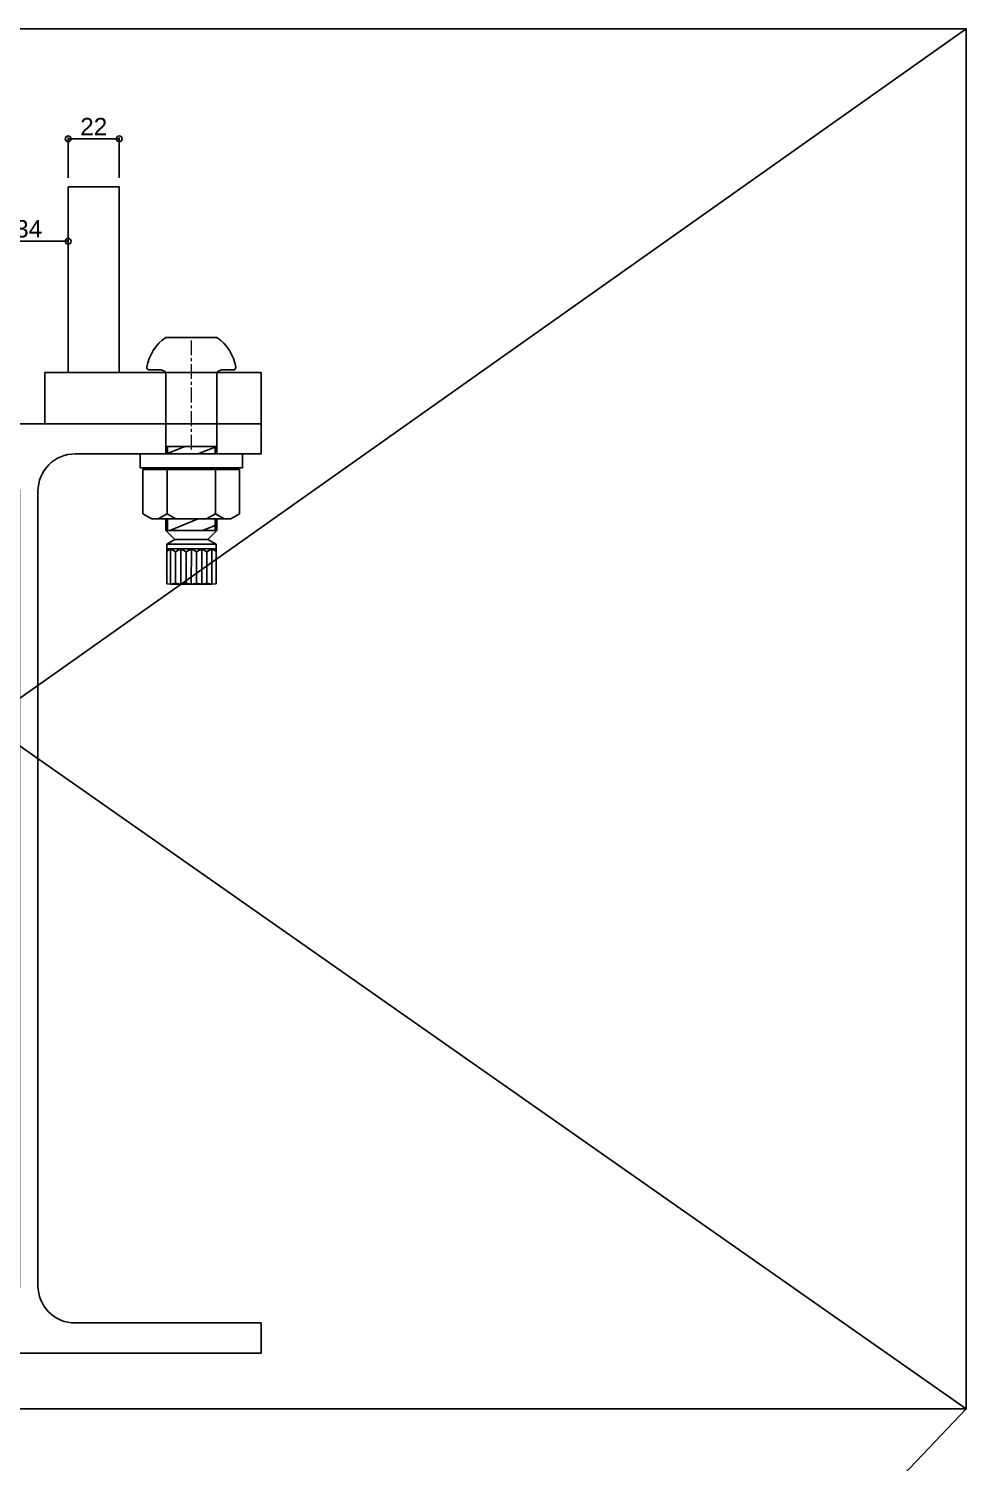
# Model space of a CAD drawing. Header units: millimetres. Extents: x -2880 to 3894, y -2977 to 4857.
# Drawn here: x 436 to 840, y 1602 to 2219 of the extents above; entities that cross this region are included whole.
import ezdxf

# ---------------------------------------------------------------- set-up
doc = ezdxf.new("R2010")
doc.units = ezdxf.units.MM
doc.header["$MEASUREMENT"] = 0
doc.linetypes.add('CENTER', pattern=[50.8, 31.75, -6.35, 6.35, -6.35])
for name, color, linetype in [('01', 7, 'Continuous'), ('_0-2_3', 7, 'Continuous'), ('gauge', 1, 'Continuous'), ('KB', 7, 'Continuous')]:
    doc.layers.add(name, color=color, linetype=linetype)
doc.layers.add('中心線', color=4, linetype='CENTER', lineweight=13)
doc.styles.get("Standard").update_dxf_attribs({"font": 'arial.ttf'})
doc.dimstyles.new('コピー ～ 一般寸法', dxfattribs={"dimscale": 0.5, "dimtxt": 15, "dimasz": 5, "dimexe": 1.25, "dimexo": 7.5, "dimgap": 3, "dimtad": 1, "dimdec": 1, "dimdsep": 46, "dimtxsty": 'Standard', "dimblk": 'ORIGIN', "dimcen": 0, "dimclrd": 256, "dimclre": 256, "dimclrt": 256, "dimadec": 0, "dimazin": 0, "dimtfac": 1, "dimtdec": 1, "dimtmove": 0, "dimatfit": 3, "dimfxl": 0, "dimarcsym": 0})

# ---------------------------------------------------------------- blocks, each defined once
blk = doc.blocks.new('_Origin')
at = {"color": 0, "linetype": 'ByBlock', "lineweight": -2}
blk.add_line((0, 0), (-1, 0), dxfattribs=at)
blk.add_circle((0, 0), 0.5, dxfattribs=at)
blk = doc.blocks.new('*D380')
at = {"layer": 'Defpoints', "color": 0}
for p in [(453.47, 2171.77), (453.47, 2151.18), (475.47, 2151.18)]:
    blk.add_point(p, dxfattribs=at)
at = {"layer": 'KB', "lineweight": -2}
for p, q in [((453.47, 2154.93), (453.47, 2172.39)), ((472.97, 2171.77), (455.97, 2171.77)), ((475.47, 2154.93), (475.47, 2172.39))]:
    blk.add_line(p, q, dxfattribs=at)
at = {"layer": 'KB', "lineweight": -2, "xscale": 2.5, "yscale": 2.5, "zscale": 2.5, "rotation": 180}
blk.add_blockref('_Origin', (453.47, 2171.77), dxfattribs=at)
at = {"layer": 'KB', "lineweight": -2, "xscale": 2.5, "yscale": 2.5, "zscale": 2.5}
blk.add_blockref('_Origin', (475.47, 2171.77), dxfattribs=at)
at = {"layer": 'KB', "insert": (464.47, 2177.03), "char_height": 7.5, "attachment_point": 5}
blk.add_mtext('22', dxfattribs=at)
blk = doc.blocks.new('*D381')
at = {"layer": 'Defpoints', "color": 0}
for p in [(453.47, 2127.68), (419.47, 2120.25), (453.47, 2120.25)]:
    blk.add_point(p, dxfattribs=at)
at = {"layer": 'gauge', "lineweight": -2}
for p, q in [((419.47, 2124), (419.47, 2128.31)), ((421.97, 2127.68), (450.97, 2127.68)), ((453.47, 2124), (453.47, 2128.31))]:
    blk.add_line(p, q, dxfattribs=at)
at = {"layer": 'gauge', "lineweight": -2, "xscale": 2.5, "yscale": 2.5, "zscale": 2.5, "rotation": 180}
blk.add_blockref('_Origin', (419.47, 2127.68), dxfattribs=at)
at = {"layer": 'gauge', "lineweight": -2, "xscale": 2.5, "yscale": 2.5, "zscale": 2.5}
blk.add_blockref('_Origin', (453.47, 2127.68), dxfattribs=at)
at = {"layer": 'gauge', "insert": (436.47, 2133.01), "char_height": 7.5, "attachment_point": 5}
blk.add_mtext('34', dxfattribs=at)

msp = doc.modelspace()

# ---------------------------------------------------------------- linework, layer by layer
msp.add_lwpolyline([(416.467, 1662.181, 0.4142136), (432.467, 1678.181), (432.467, 2020.181, 0.4142136), (416.467, 2036.181), (336.467, 2036.181), (336.467, 2049.181), (536.467, 2049.181), (536.467, 2036.181), (456.467, 2036.181, 0.4142136), (440.467, 2020.181), (440.467, 1678.181, 0.4142136), (456.467, 1662.181), (536.467, 1662.181), (536.467, 1649.181), (336.467, 1649.181), (336.467, 1662.181)], format="xyb", close=True)
at = {"layer": '01', "color": 6, "linetype": 'Continuous'}
for p, q in [((499.344, 1999.304), (495.912, 1997.405)), ((513.59, 1999.304), (499.344, 1999.304)), ((513.59, 1999.304), (517.118, 1997.405)), ((517.118, 1995.304), (495.894, 1995.304)), ((497.503, 1995.304), (495.894, 1994.375)), ((517.118, 1997.405), (495.912, 1997.405)), ((495.912, 1980.222), (495.912, 1997.405)), ((499.714, 1994.027), (497.503, 1995.304)), ((497.503, 1995.304), (497.503, 1980.139)), ((501.926, 1995.304), (499.714, 1994.027)), ((499.714, 1994.027), (499.714, 1980.581)), ((504.216, 1993.982), (501.926, 1995.304)), ((501.926, 1995.304), (501.926, 1980.139)), ((506.506, 1995.304), (504.216, 1993.982)), ((504.216, 1980.603), (504.216, 1993.982)), ((506.467, 1980.139), (506.506, 1995.304)), ((506.506, 1995.304), (508.718, 1994.027)), ((508.718, 1994.027), (510.929, 1995.304)), ((508.718, 1980.581), (508.718, 1994.027)), ((510.929, 1995.304), (513.141, 1994.027)), ((510.929, 1995.304), (510.929, 1980.139)), ((513.141, 1994.027), (515.353, 1995.304)), ((513.141, 1994.027), (513.141, 1980.581)), ((515.353, 1995.304), (517.118, 1994.285)), ((515.353, 1995.304), (515.353, 1980.139)), ((517.118, 1980.323), (517.118, 1997.405)), ((499.714, 1980.581), (497.503, 1980.139)), ((501.926, 1980.139), (499.714, 1980.581)), ((504.216, 1980.603), (501.926, 1980.116)), ((506.467, 1980.139), (504.216, 1980.603)), ((508.718, 1980.581), (506.506, 1980.139)), ((510.929, 1980.139), (508.718, 1980.581)), ((513.141, 1980.581), (510.929, 1980.139)), ((515.353, 1980.139), (513.141, 1980.581)), ((497.503, 1980.139), (495.912, 1980.222)), ((515.353, 1980.139), (497.503, 1980.139)), ((515.353, 1980.139), (517.118, 1980.323))]:
    msp.add_line(p, q, dxfattribs=at)
at = {"layer": '_0-2_3', "color": 6, "linetype": 'Continuous'}
for p, q in [((517.467, 2086.304), (495.467, 2086.304)), ((493.467, 2072.304), (488.352, 2072.304)), ((495.467, 2070.304), (495.467, 2036.181)), ((517.467, 2070.304), (517.467, 2036.181)), ((519.467, 2072.304), (524.582, 2072.304)), ((528.467, 2036.181), (484.467, 2036.181)), ((484.467, 2030.182), (484.467, 2036.181)), ((517.467, 2039.304), (495.467, 2039.304)), ((496.167, 2036.388), (503.739, 2039.304)), ((496.167, 2039.304), (496.167, 2036.181)), ((509.334, 2036.181), (516.767, 2039.044)), ((516.767, 2039.304), (516.767, 2036.181)), ((528.467, 2030.182), (528.467, 2036.181)), ((528.467, 2030.182), (484.467, 2030.182)), ((489.967, 2030.182), (489.967, 2029.481)), ((522.967, 2030.182), (489.967, 2030.182)), ((522.967, 2030.182), (522.967, 2029.481)), ((527.267, 2029.481), (485.667, 2029.481)), ((485.667, 2029.481), (485.667, 2010.375)), ((496.067, 2010.375), (496.067, 2029.481)), ((516.867, 2010.375), (516.867, 2029.481)), ((527.267, 2029.481), (527.267, 2010.375)), ((489.467, 2008.181), (485.667, 2010.375)), ((523.467, 2008.181), (489.467, 2008.181)), ((492.267, 2008.181), (496.067, 2010.375)), ((495.467, 2008.181), (495.467, 2003.181)), ((499.867, 2008.181), (496.067, 2010.375)), ((496.167, 2008.181), (496.167, 2003.181)), ((497.22, 2003.181), (509.453, 2008.181)), ((511.344, 2003.181), (516.767, 2005.398)), ((513.067, 2008.181), (516.867, 2010.375)), ((516.767, 2008.181), (516.767, 2003.181)), ((520.667, 2008.181), (516.867, 2010.375)), ((517.467, 2008.181), (517.467, 2003.181)), ((523.467, 2008.181), (527.267, 2010.375)), ((495.467, 2003.181), (499.344, 1999.304)), ((517.467, 2003.181), (495.467, 2003.181)), ((513.59, 1999.304), (499.344, 1999.304)), ((517.467, 2003.181), (513.59, 1999.304))]:
    msp.add_line(p, q, dxfattribs=at)
for centre, radius, start, end in [((506.377, 2070.444), 19.25, 124.523254, 170.984024), ((506.557, 2070.444), 19.25, 9.015976, 55.476746), ((488.352, 2073.304), 1, 170.983459, 270), ((524.582, 2073.304), 1, 270, 9.016541), ((493.467, 2070.304), 2, 0, 90), ((519.467, 2070.304), 2, 90, 180)]:
    msp.add_arc(centre, radius, start, end, dxfattribs=at)
at = {"layer": 'gauge'}
for p, q in [((0, 1625.182), (840, 2219.182)), ((0, 2213.484), (840, 1625.182)), ((840, 1625.182), (0, 743.674))]:
    msp.add_line(p, q, dxfattribs=at)
msp.add_lwpolyline([(0, 2219.182), (840, 2219.182), (840, 1625.182), (0, 1625.182)], close=True, dxfattribs=at)
at = {"layer": 'KB'}
for p, q in [((453.467, 2071.181), (453.467, 2151.181)), ((453.467, 2151.181), (475.467, 2151.181)), ((475.467, 2151.181), (475.467, 2071.181)), ((536.467, 2071.181), (443.467, 2071.181)), ((443.467, 2071.181), (443.467, 2049.181)), ((536.467, 2049.181), (536.467, 2071.181))]:
    msp.add_line(p, q, dxfattribs=at)
at = {"layer": '中心線', "color": 7, "ltscale": 0.2}
msp.add_line((506.467, 2085.016), (506.467, 2037.016), dxfattribs=at)

# ---------------------------------------------------------------- dimensions: what is measured, and where the dimension line sits
at = {"layer": 'gauge'}
dim = msp.add_linear_dim(base=(453.467, 2127.684), p1=(419.467, 2120.252), p2=(453.467, 2120.252), dimstyle='コピー ～ 一般寸法', override={"dimfxl": 0.18}, dxfattribs=at)
dim.commit()
dim.dimension.update_dxf_attribs({"geometry": '*D381', "text_midpoint": (436.467, 2133.013)})
at = {"layer": 'KB'}
dim = msp.add_linear_dim(base=(453.467, 2171.767), p1=(475.467, 2151.181), p2=(453.467, 2151.181), angle=180, dimstyle='コピー ～ 一般寸法', dxfattribs=at)
dim.commit()
dim.dimension.update_dxf_attribs({"geometry": '*D380', "text_midpoint": (464.467, 2177.032)})

doc.saveas('drawing.dxf')
